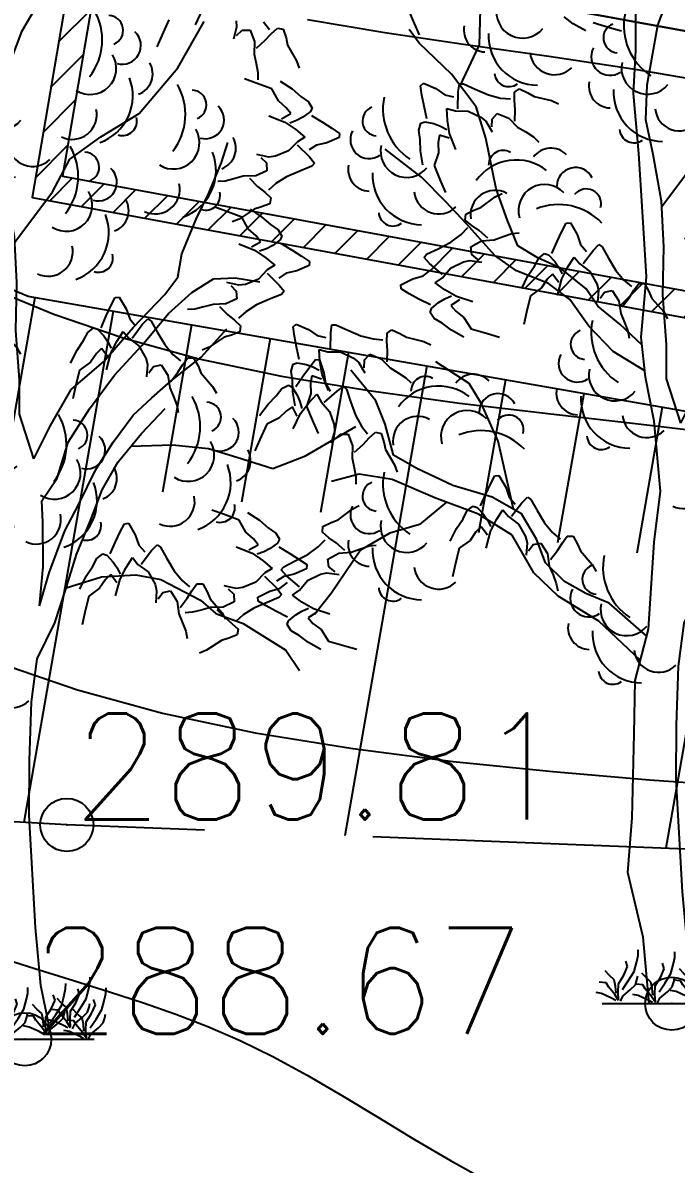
# Model space of a CAD drawing. Header units: millimetres. Extents: x 524954 to 526204, y 9523489 to 9524010.
# Drawn here: x 525939.06 to 525945.22, y 9523751.95 to 9523762.71 of the extents above; entities that cross this region are included whole.
import ezdxf

# ---------------------------------------------------------------- set-up
doc = ezdxf.new("R2010")
doc.units = ezdxf.units.MM
doc.header["$PDMODE"] = 32
doc.header["$PDSIZE"] = 0.5
doc.linetypes.add('ACAD_ISO12W100', pattern=[21, 12, -3, 0, -3, 0, -3])
doc.linetypes.add('CACHE2', pattern=[4.7625, 3.175, -1.5875])
for name, color, linetype in [('Arbre', 34, 'ACAD_ISO12W100'), ('Bas_Talus', 40, 'CACHE2'), ('Bati', 6, 'Continuous'), ('Bati_H', 1, 'Continuous'), ('Cloture', 7, 'Continuous'), ('CN_01_00', 3, 'Continuous'), ('CN_02_00', 4, 'Continuous'), ('CN_10_00', 1, 'Continuous'), ('Haut_Talus', 30, 'Continuous'), ('Murs', 1, 'Continuous'), ('Talus', 2, 'Continuous'), ('TopoAlt', 3, 'Continuous'), ('TOPOJIS', 7, 'Continuous')]:
    doc.layers.add(name, color=color, linetype=linetype)
doc.styles.add('Simplex 1.0', font='Simplex.shx', dxfattribs={"width": 0.99, "height": 1})

# ---------------------------------------------------------------- blocks, each defined once
blk = doc.blocks.new('TCPOINT M')
at = {"color": 0}
blk.add_point((0, 0), dxfattribs=at)
at = {"layer": 'TopoAlt', "style": 'Simplex 1.0', "width": 0.99}
blk.add_attdef('ALT', (0.15, 0.15), '', height=1, dxfattribs=at)
blk = doc.blocks.new('v088')
at = {"linetype": 'Continuous'}
for p, q in [((-0.025, 9.501), (0.168, 9.829)), ((1.444, 9.153), (1.69, 9.587)), ((-1.812, 9.035), (-1.797, 9.483)), ((-0.131, 9.219), (-0.025, 9.501)), ((-0.337, 8.979), (-0.339, 9.37)), ((-2.378, 9.048), (-2.474, 9.177)), ((-0.186, 8.901), (-0.131, 9.219)), ((1.08, 8.722), (1.444, 9.153)), ((-2.074, 8.756), (-2.378, 9.048)), ((-1.992, 8.647), (-1.812, 9.035)), ((-0.36, 8.574), (-0.337, 8.979)), ((-0.231, 8.658), (-0.186, 8.901)), ((-1.843, 8.45), (-2.074, 8.756)), ((0.718, 8.503), (1.08, 8.722)), ((-0.243, 8.328), (-0.231, 8.658)), ((-0.311, 8.009), (-0.36, 8.574)), ((0.424, 8.292), (0.718, 8.503)), ((-1.75, 8.153), (-1.843, 8.45)), ((1.855, 8.26), (1.913, 8.447)), ((-0.174, 8), (-0.243, 8.328)), ((0.262, 7.984), (0.424, 8.292)), ((1.736, 7.971), (1.855, 8.26)), ((-1.653, 7.676), (-1.75, 8.153)), ((-2.358, 7.786), (-2.7, 8.052)), ((-0.274, 7.463), (-0.311, 8.009)), ((-0.096, 7.56), (-0.174, 8)), ((-0.093, 7.509), (0.262, 7.984)), ((1.617, 7.726), (1.736, 7.971)), ((-2.129, 7.554), (-2.358, 7.786)), ((-1.547, 7.38), (-1.653, 7.676)), ((1.481, 7.4), (1.617, 7.726)), ((-1.932, 7.347), (-2.129, 7.554)), ((-0.075, 7.131), (-0.096, 7.56)), ((-0.237, 6.848), (-0.274, 7.463)), ((-1.665, 7.048), (-1.932, 7.347)), ((-1.449, 7.14), (-1.547, 7.38)), ((1.442, 7.181), (1.481, 7.4)), ((-1.266, 7.031), (-1.449, 7.14)), ((-0.084, 6.677), (-0.075, 7.131)), ((1.321, 7.017), (1.442, 7.181)), ((1.575, 7.035), (1.778, 7.163)), ((1.778, 7.163), (1.983, 7.174)), ((1.983, 7.174), (2.214, 7.135)), ((-1.463, 6.903), (-1.665, 7.048)), ((-1.047, 6.93), (-1.266, 7.031)), ((1.023, 6.706), (1.321, 7.017)), ((1.356, 6.837), (1.575, 7.035)), ((-1.162, 6.785), (-1.463, 6.903)), ((-0.806, 6.736), (-1.047, 6.93)), ((-0.96, 6.634), (-1.162, 6.785)), ((-0.287, 6.281), (-0.237, 6.848)), ((1.107, 6.54), (1.356, 6.837)), ((-0.697, 6.571), (-0.806, 6.736)), ((-0.049, 6.211), (-0.084, 6.677)), ((0.743, 6.383), (1.023, 6.706)), ((1.663, 6.427), (1.906, 6.693)), ((-0.78, 6.382), (-0.96, 6.634)), ((-0.488, 6.401), (-0.697, 6.571)), ((0.846, 6.255), (1.107, 6.54)), ((-0.551, 6.145), (-0.78, 6.382)), ((-0.279, 6.204), (-0.488, 6.401)), ((0.438, 6.122), (0.743, 6.383)), ((1.381, 6.204), (1.663, 6.427)), ((-0.248, 5.902), (-0.287, 6.281)), ((0.61, 5.939), (0.846, 6.255)), ((-0.254, 5.961), (-0.551, 6.145)), ((-0.049, 5.888), (-0.049, 6.211)), ((1.198, 6.044), (1.381, 6.204)), ((-1.907, 5.843), (-2.222, 6.048)), ((0.24, 5.776), (0.438, 6.122)), ((1.021, 5.879), (1.198, 6.044)), ((-2.787, 5.681), (-3.023, 5.969)), ((0.411, 5.624), (0.61, 5.939)), ((1.1, 5.706), (1.325, 5.941)), ((-1.791, 5.652), (-1.907, 5.843)), ((-0.165, 5.487), (-0.248, 5.902)), ((0.085, 5.468), (-0.049, 5.888)), ((0.834, 5.626), (1.021, 5.879)), ((0.085, 5.468), (0.24, 5.776)), ((0.881, 5.441), (1.1, 5.706)), ((2.646, 5.496), (3.119, 5.774)), ((-2.701, 5.459), (-2.787, 5.681)), ((-1.635, 5.301), (-1.791, 5.652)), ((0.306, 5.286), (0.411, 5.624)), ((0.671, 5.368), (0.834, 5.626)), ((1.001, 5.586), (1.394, 5.601)), ((1.394, 5.601), (1.731, 5.564)), ((-0.107, 4.829), (-0.165, 5.487)), ((1.731, 5.564), (2, 5.483)), ((2.338, 5.378), (2.646, 5.496)), ((-2.621, 5.169), (-2.701, 5.459)), ((0.731, 5.176), (0.881, 5.441)), ((2, 5.483), (2.338, 5.378)), ((-1.559, 4.967), (-1.635, 5.301)), ((0.161, 5.071), (0.306, 5.286)), ((0.51, 5.041), (0.671, 5.368)), ((-2.4, 5.043), (-2.621, 5.169)), ((0.619, 4.888), (0.731, 5.176)), ((0.172, 4.872), (0.161, 5.071)), ((-2.946, 4.988), (-3.206, 4.92)), ((-2.634, 4.938), (-2.946, 4.988)), ((-2.061, 4.882), (-2.4, 5.043)), ((-1.492, 4.659), (-1.559, 4.967)), ((0.379, 4.79), (0.51, 5.041)), ((-2.233, 4.766), (-2.634, 4.938)), ((-1.692, 4.771), (-2.061, 4.882)), ((0.174, 4.45), (0.172, 4.872)), ((0.489, 4.568), (0.619, 4.888)), ((-1.819, 4.613), (-2.233, 4.766)), ((-1.415, 4.615), (-1.692, 4.771)), ((-0.166, 4.349), (-0.107, 4.829)), ((0.231, 4.395), (0.379, 4.79)), ((-2.123, 4.725), (-2.377, 4.514)), ((-1.504, 4.415), (-1.819, 4.613)), ((-1.273, 4.376), (-1.415, 4.615)), ((0.384, 4.23), (0.489, 4.568)), ((-2.655, 4.434), (-2.931, 4.273)), ((-2.377, 4.514), (-2.655, 4.434)), ((-1.298, 4.058), (-1.504, 4.415)), ((0.138, 4.082), (0.174, 4.45)), ((-1.188, 4.154), (-1.273, 4.376)), ((-0.217, 3.527), (-0.166, 4.349)), ((0.138, 4.082), (0.231, 4.395)), ((0.391, 4.253), (0.724, 4.355)), ((0.724, 4.355), (1.047, 4.375)), ((1.047, 4.375), (1.284, 4.33)), ((1.284, 4.33), (1.655, 4.138)), ((-2.931, 4.273), (-3.209, 3.863)), ((0.285, 3.923), (0.384, 4.23)), ((-1.01, 3.977), (-1.188, 4.154)), ((1.655, 4.138), (1.8, 4.011)), ((-1.069, 3.839), (-1.298, 4.058)), ((1.8, 4.011), (2.057, 3.917)), ((-0.808, 3.863), (-1.01, 3.977)), ((0.118, 3.584), (0.285, 3.923)), ((2.057, 3.917), (2.461, 3.664)), ((-3.209, 3.863), (-3.367, 3.667)), ((-0.685, 3.605), (-1.069, 3.839)), ((-0.589, 3.774), (-0.808, 3.863)), ((-0.234, 3.461), (-0.589, 3.774)), ((2.461, 3.664), (2.589, 3.474)), ((-0.294, 3.234), (-0.685, 3.605)), ((0.064, 3.179), (0.118, 3.584)), ((-0.344, 3.046), (-0.217, 3.527)), ((0.045, 2.625), (0.064, 3.179)), ((-0.352, 2.542), (-0.344, 3.046)), ((0.043, 2.109), (0.045, 2.625)), ((-0.373, 1.752), (-0.352, 2.542)), ((0.102, 1.053), (0.043, 2.109)), ((-0.412, 1.235), (-0.373, 1.752)), ((-0.268, 0.628), (-0.412, 1.235)), ((0.151, 0.506), (0.102, 1.053)), ((-0.213, 0), (-0.268, 0.628)), ((0.256, 0), (0.151, 0.506)), ((-0.654, 0), (0.654, 0))]:
    blk.add_line(p, q, dxfattribs=at)
at = {"color": 3, "linetype": 'Continuous'}
for p, q in [((1.608, 9.558), (1.677, 9.704)), ((1.358, 9.604), (1.292, 9.458)), ((1.993, 9.596), (1.996, 9.535)), ((2.25, 9.585), (2.308, 9.512)), ((1.996, 9.535), (1.966, 9.423)), ((1.996, 9.458), (2.05, 9.508)), ((2.05, 9.508), (2.123, 9.508)), ((2.123, 9.508), (2.166, 9.4)), ((2.266, 9.412), (2.323, 9.473)), ((2.323, 9.473), (2.381, 9.527)), ((2.381, 9.527), (2.435, 9.515)), ((2.435, 9.515), (2.462, 9.435)), ((-2.488, 9.382), (-2.427, 9.234)), ((1.292, 9.458), (1.246, 9.35)), ((2.166, 9.4), (2.162, 9.281)), ((2.185, 9.338), (2.266, 9.412)), ((2.462, 9.435), (2.477, 9.365)), ((2.477, 9.365), (2.562, 9.219)), ((-0.927, 9.231), (-1.014, 9.297)), ((2.162, 9.281), (2.181, 9.192)), ((-2.427, 9.234), (-2.38, 9.127)), ((-0.81, 9.165), (-0.927, 9.231)), ((-0.739, 9.244), (-0.586, 9.198)), ((-0.586, 9.198), (-0.473, 9.166)), ((2.181, 9.192), (2.196, 9.108)), ((2.562, 9.219), (2.585, 9.15)), ((2.18, 9.009), (2.07, 9.048)), ((2.196, 9.108), (2.196, 9.038)), ((2.33, 8.953), (2.18, 9.009)), ((2.391, 8.841), (2.33, 8.953)), ((2.406, 9.027), (2.519, 8.953)), ((2.519, 8.953), (2.601, 8.881)), ((2.465, 8.776), (2.391, 8.841)), ((2.601, 8.881), (2.673, 8.832)), ((2.673, 8.832), (2.708, 8.773)), ((2.421, 8.673), (2.507, 8.721)), ((2.507, 8.721), (2.465, 8.776)), ((2.691, 8.737), (2.621, 8.686)), ((2.708, 8.773), (2.691, 8.737)), ((-2.366, 8.647), (-2.337, 8.672)), ((-2.353, 8.56), (-2.366, 8.647)), ((-2.337, 8.672), (-2.221, 8.621)), ((-2.221, 8.621), (-2.138, 8.563)), ((-2.011, 8.592), (-1.999, 8.665)), ((-1.999, 8.665), (-1.961, 8.666)), ((-1.961, 8.666), (-1.851, 8.615)), ((-1.851, 8.615), (-1.727, 8.562)), ((-1.48, 8.588), (-1.435, 8.619)), ((-1.435, 8.619), (-1.357, 8.583)), ((2.3, 8.701), (2.45, 8.641)), ((2.45, 8.641), (2.555, 8.57)), ((2.561, 8.655), (2.497, 8.632)), ((2.621, 8.686), (2.561, 8.655)), ((2.701, 8.703), (2.805, 8.64)), ((2.805, 8.64), (2.893, 8.584)), ((-2.333, 8.457), (-2.353, 8.56)), ((-2.138, 8.563), (-2.056, 8.544)), ((-2.014, 8.431), (-2.011, 8.592)), ((-1.727, 8.562), (-1.612, 8.532)), ((-1.612, 8.532), (-1.519, 8.524)), ((-1.481, 8.509), (-1.48, 8.588)), ((-1.475, 8.425), (-1.481, 8.509)), ((-1.357, 8.583), (-1.297, 8.547)), ((-1.297, 8.547), (-1.132, 8.508)), ((-1.132, 8.508), (-1.066, 8.477)), ((2.555, 8.57), (2.64, 8.498)), ((2.64, 8.498), (2.57, 8.455)), ((2.964, 8.496), (2.848, 8.446)), ((2.893, 8.584), (2.966, 8.534)), ((2.966, 8.534), (2.964, 8.496)), ((-2.308, 8.338), (-2.333, 8.457)), ((-2.118, 8.433), (-2.038, 8.411)), ((-2.112, 8.322), (-2.118, 8.433)), ((-2.038, 8.411), (-1.918, 8.409)), ((-1.918, 8.409), (-1.797, 8.353)), ((-1.478, 8.316), (-1.475, 8.425)), ((2.57, 8.455), (2.487, 8.369)), ((2.568, 8.425), (2.683, 8.312)), ((2.749, 8.424), (2.679, 8.378)), ((2.848, 8.446), (2.749, 8.424)), ((-2.384, 8.23), (-2.364, 8.296)), ((-2.364, 8.296), (-2.326, 8.308)), ((-2.326, 8.308), (-2.242, 8.291)), ((-2.242, 8.291), (-2.178, 8.268)), ((-2.092, 8.197), (-2.112, 8.322)), ((-1.797, 8.353), (-1.75, 8.313)), ((-1.75, 8.313), (-1.69, 8.215)), ((-1.694, 8.261), (-1.693, 8.334)), ((-1.693, 8.334), (-1.643, 8.387)), ((-1.643, 8.387), (-1.536, 8.344)), ((-1.536, 8.344), (-1.452, 8.259)), ((2.301, 8.311), (2.188, 8.335)), ((2.225, 8.306), (2.278, 8.256)), ((2.362, 8.319), (2.301, 8.311)), ((2.487, 8.369), (2.362, 8.319)), ((2.683, 8.312), (2.729, 8.254)), ((-2.371, 8.143), (-2.384, 8.23)), ((-2.189, 8.184), (-2.201, 8.115)), ((-2.096, 8.154), (-2.189, 8.184)), ((-2.178, 8.268), (-2.118, 8.237)), ((-2.033, 8.047), (-2.092, 8.197)), ((-1.452, 8.259), (-1.374, 8.213)), ((-1.374, 8.213), (-1.302, 8.166)), ((2.282, 8.183), (2.178, 8.134)), ((2.278, 8.256), (2.282, 8.183)), ((2.591, 8.179), (2.467, 8.125)), ((2.704, 8.225), (2.591, 8.179)), ((2.729, 8.254), (2.704, 8.225)), ((-2.367, 8.034), (-2.371, 8.143)), ((-2.201, 8.115), (-2.198, 8.017)), ((-1.302, 8.166), (-1.252, 8.118)), ((1.888, 8.085), (1.819, 8.08)), ((1.971, 8.105), (1.888, 8.085)), ((2.058, 8.13), (1.971, 8.105)), ((2.178, 8.134), (2.058, 8.13)), ((2.117, 8.111), (2.195, 8.035)), ((2.467, 8.125), (2.367, 8.061)), ((-2.345, 7.902), (-2.367, 8.034)), ((-2.198, 8.017), (-2.238, 7.897)), ((2.195, 8.035), (2.261, 7.981)), ((2.261, 7.981), (2.318, 7.927)), ((2.367, 8.061), (2.298, 7.999)), ((-2.238, 7.897), (-2.177, 7.749)), ((2.31, 7.872), (2.231, 7.841)), ((2.318, 7.927), (2.31, 7.872)), ((-2.177, 7.749), (-2.13, 7.641)), ((1.896, 7.802), (1.786, 7.841)), ((2.046, 7.746), (1.896, 7.802)), ((2.163, 7.821), (2.022, 7.727)), ((2.107, 7.634), (2.046, 7.746)), ((2.123, 7.82), (2.235, 7.746)), ((2.231, 7.841), (2.163, 7.821)), ((2.235, 7.746), (2.317, 7.675)), ((2.022, 7.727), (1.955, 7.7)), ((2.317, 7.675), (2.389, 7.625)), ((-1.797, 7.5), (-1.663, 7.603)), ((-1.663, 7.603), (-1.598, 7.634)), ((2.181, 7.57), (2.107, 7.634)), ((2.223, 7.514), (2.181, 7.57)), ((2.407, 7.53), (2.337, 7.479)), ((2.389, 7.625), (2.424, 7.566)), ((2.424, 7.566), (2.407, 7.53)), ((-1.945, 7.383), (-1.94, 7.438)), ((-1.94, 7.438), (-1.864, 7.475)), ((-1.864, 7.475), (-1.797, 7.5)), ((2.016, 7.494), (2.166, 7.434)), ((2.137, 7.467), (2.223, 7.514)), ((2.166, 7.434), (2.271, 7.363)), ((2.277, 7.448), (2.213, 7.425)), ((2.337, 7.479), (2.277, 7.448)), ((2.417, 7.496), (2.521, 7.433)), ((2.521, 7.433), (2.609, 7.377)), ((-1.985, 7.246), (-1.92, 7.313)), ((-1.884, 7.333), (-1.945, 7.383)), ((-1.815, 7.284), (-1.884, 7.333)), ((-1.034, 7.275), (-0.994, 7.353)), ((-0.994, 7.353), (-0.955, 7.356)), ((-0.955, 7.356), (-0.891, 7.247)), ((2.271, 7.363), (2.357, 7.292)), ((2.609, 7.377), (2.682, 7.328)), ((2.682, 7.328), (2.68, 7.289)), ((-2.081, 7.175), (-1.985, 7.246)), ((-1.732, 7.213), (-1.815, 7.284)), ((-1.672, 7.198), (-1.587, 7.228)), ((-1.587, 7.228), (-1.505, 7.255)), ((-1.505, 7.255), (-1.436, 7.264)), ((-1.078, 7.18), (-1.034, 7.275)), ((-0.891, 7.247), (-0.858, 7.151)), ((2.286, 7.249), (2.203, 7.162)), ((2.284, 7.218), (2.399, 7.105)), ((2.357, 7.292), (2.286, 7.249)), ((2.465, 7.218), (2.395, 7.171)), ((2.564, 7.239), (2.465, 7.218)), ((2.68, 7.289), (2.564, 7.239)), ((-2.31, 7.06), (-2.2, 7.113)), ((-2.2, 7.113), (-2.081, 7.175)), ((-1.892, 7.13), (-1.791, 7.186)), ((-1.883, 7.058), (-1.892, 7.13)), ((-1.791, 7.186), (-1.672, 7.198)), ((-1.128, 7.069), (-1.078, 7.18)), ((-0.858, 7.151), (-0.802, 7.088)), ((-0.835, 6.972), (-0.738, 7.1)), ((-0.738, 7.1), (-0.686, 7.153)), ((-0.686, 7.153), (-0.654, 7.131)), ((-0.654, 7.131), (-0.595, 7.025)), ((2.018, 7.104), (1.904, 7.128)), ((1.941, 7.1), (1.994, 7.049)), ((2.079, 7.112), (2.018, 7.104)), ((2.203, 7.162), (2.079, 7.112)), ((2.399, 7.105), (2.445, 7.047)), ((-2.333, 7.03), (-2.31, 7.06)), ((-2.283, 6.974), (-2.333, 7.03)), ((-1.963, 6.989), (-1.902, 7.001)), ((-1.902, 7.001), (-1.788, 6.985)), ((-1.826, 7.011), (-1.883, 7.058)), ((-1.293, 6.947), (-1.253, 7.025)), ((-1.253, 7.025), (-1.198, 7.067)), ((-1.198, 7.067), (-1.16, 7.055)), ((-1.16, 7.055), (-1.101, 6.992)), ((-1.101, 6.992), (-1.063, 6.936)), ((-0.978, 6.941), (-0.918, 7.034)), ((-0.918, 7.034), (-0.866, 6.97)), ((-0.595, 7.025), (-0.526, 6.909)), ((0.853, 6.987), (0.891, 6.991)), ((0.891, 6.991), (0.955, 6.881)), ((1.994, 7.049), (1.999, 6.976)), ((2.42, 7.018), (2.307, 6.972)), ((2.445, 7.047), (2.42, 7.018)), ((-2.342, 6.858), (-2.275, 6.909)), ((-2.161, 6.87), (-2.283, 6.974)), ((-2.161, 6.839), (-2.083, 6.931)), ((-2.083, 6.931), (-1.963, 6.989)), ((-1.354, 6.857), (-1.293, 6.947)), ((-1.063, 6.936), (-1.032, 6.875)), ((-1.035, 6.828), (-0.978, 6.941)), ((-0.866, 6.97), (-0.77, 6.898)), ((-0.77, 6.898), (-0.705, 6.781)), ((-0.526, 6.909), (-0.45, 6.818)), ((0.768, 6.815), (0.813, 6.909)), ((0.813, 6.909), (0.853, 6.987)), ((1.688, 6.899), (1.604, 6.878)), ((1.775, 6.923), (1.688, 6.899)), ((1.894, 6.927), (1.775, 6.923)), ((1.834, 6.904), (1.912, 6.828)), ((1.999, 6.976), (1.894, 6.927)), ((2.184, 6.918), (2.084, 6.854)), ((2.307, 6.972), (2.184, 6.918)), ((-2.551, 6.772), (-2.439, 6.83)), ((-2.439, 6.83), (-2.342, 6.858)), ((-2.228, 6.791), (-2.161, 6.839)), ((-2.138, 6.726), (-2.228, 6.791)), ((-1.413, 6.737), (-1.354, 6.857)), ((-1.172, 6.826), (-1.227, 6.745)), ((-1.122, 6.874), (-1.172, 6.826)), ((-1.064, 6.795), (-1.122, 6.874)), ((-1.076, 6.671), (-1.035, 6.828)), ((-0.705, 6.781), (-0.69, 6.721)), ((-0.45, 6.818), (-0.379, 6.757)), ((-0.357, 6.722), (-0.31, 6.785)), ((-0.31, 6.785), (-0.255, 6.784)), ((-0.255, 6.784), (-0.214, 6.71)), ((0.719, 6.703), (0.768, 6.815)), ((0.955, 6.881), (0.989, 6.786)), ((0.989, 6.786), (1.044, 6.722)), ((1.108, 6.734), (1.161, 6.787)), ((1.161, 6.787), (1.192, 6.766)), ((1.604, 6.878), (1.535, 6.874)), ((1.912, 6.828), (1.977, 6.774)), ((2.084, 6.854), (2.014, 6.792)), ((-2.55, 6.734), (-2.551, 6.772)), ((-2.475, 6.689), (-2.55, 6.734)), ((-2.383, 6.639), (-2.475, 6.689)), ((-2.029, 6.662), (-2.138, 6.726)), ((-2.138, 6.64), (-2.076, 6.668)), ((-1.33, 6.67), (-1.367, 6.514)), ((-1.227, 6.745), (-1.33, 6.67)), ((-0.69, 6.721), (-0.699, 6.606)), ((-0.675, 6.646), (-0.632, 6.705)), ((-0.632, 6.705), (-0.56, 6.719)), ((-0.56, 6.719), (-0.498, 6.621)), ((-0.402, 6.651), (-0.357, 6.722)), ((-0.214, 6.71), (-0.186, 6.645)), ((0.594, 6.66), (0.649, 6.702)), ((0.649, 6.702), (0.686, 6.689)), ((0.686, 6.689), (0.745, 6.626)), ((0.868, 6.575), (0.929, 6.669)), ((0.929, 6.669), (0.98, 6.604)), ((1.011, 6.606), (1.108, 6.734)), ((1.192, 6.766), (1.252, 6.66)), ((1.977, 6.774), (2.034, 6.72)), ((2.034, 6.72), (2.026, 6.666)), ((-2.274, 6.584), (-2.383, 6.639)), ((-2.262, 6.55), (-2.196, 6.606)), ((-2.196, 6.606), (-2.138, 6.64)), ((-1.998, 6.632), (-2.08, 6.578)), ((-2.08, 6.578), (-2.034, 6.526)), ((-1.875, 6.613), (-2.029, 6.662)), ((-0.498, 6.621), (-0.48, 6.503)), ((-0.468, 6.564), (-0.402, 6.651)), ((-0.186, 6.645), (-0.075, 6.517)), ((0.493, 6.492), (0.554, 6.582)), ((0.554, 6.582), (0.594, 6.66)), ((0.745, 6.626), (0.783, 6.571)), ((0.783, 6.571), (0.814, 6.51)), ((0.811, 6.463), (0.868, 6.575)), ((0.98, 6.604), (1.076, 6.532)), ((1.252, 6.66), (1.321, 6.544)), ((1.879, 6.614), (1.738, 6.52)), ((1.947, 6.634), (1.879, 6.614)), ((2.026, 6.666), (1.947, 6.634)), ((-2.277, 6.513), (-2.262, 6.55)), ((-2.238, 6.456), (-2.277, 6.513)), ((-2.163, 6.412), (-2.238, 6.456)), ((-2.034, 6.526), (-1.957, 6.466)), ((-1.957, 6.466), (-1.888, 6.359)), ((-1.367, 6.514), (-1.392, 6.4)), ((-0.48, 6.503), (-0.444, 6.419)), ((-0.075, 6.517), (-0.04, 6.453)), ((0.433, 6.371), (0.493, 6.492)), ((0.675, 6.46), (0.62, 6.379)), ((0.724, 6.509), (0.675, 6.46)), ((0.782, 6.43), (0.724, 6.509)), ((0.771, 6.306), (0.811, 6.463)), ((1.076, 6.532), (1.141, 6.416)), ((1.321, 6.544), (1.397, 6.452)), ((1.397, 6.452), (1.467, 6.391)), ((1.738, 6.52), (1.671, 6.493)), ((-3.568, 6.377), (-3.539, 6.402)), ((-3.555, 6.29), (-3.568, 6.377)), ((-3.539, 6.402), (-3.423, 6.351)), ((-3.423, 6.351), (-3.34, 6.294)), ((-3.213, 6.322), (-3.201, 6.396)), ((-3.201, 6.396), (-3.163, 6.397)), ((-3.163, 6.397), (-3.053, 6.346)), ((-3.053, 6.346), (-2.929, 6.292)), ((-2.682, 6.318), (-2.637, 6.35)), ((-2.637, 6.35), (-2.56, 6.314)), ((-2.076, 6.346), (-2.163, 6.412)), ((-1.959, 6.28), (-2.076, 6.346)), ((-1.888, 6.359), (-1.735, 6.313)), ((-0.444, 6.419), (-0.414, 6.339)), ((0.62, 6.379), (0.516, 6.305)), ((1.141, 6.416), (1.157, 6.356)), ((1.157, 6.356), (1.147, 6.241)), ((1.215, 6.339), (1.286, 6.353)), ((1.286, 6.353), (1.348, 6.255)), ((1.444, 6.285), (1.489, 6.356)), ((1.489, 6.356), (1.536, 6.42)), ((1.536, 6.42), (1.591, 6.419)), ((1.591, 6.419), (1.633, 6.344)), ((2.685, 6.334), (2.739, 6.404)), ((2.739, 6.404), (2.777, 6.4)), ((2.777, 6.4), (2.82, 6.28)), ((-3.535, 6.188), (-3.555, 6.29)), ((-3.34, 6.294), (-3.258, 6.275)), ((-3.216, 6.161), (-3.213, 6.322)), ((-2.929, 6.292), (-2.814, 6.263)), ((-2.814, 6.263), (-2.721, 6.255)), ((-2.683, 6.24), (-2.682, 6.318)), ((-2.677, 6.155), (-2.683, 6.24)), ((-2.56, 6.314), (-2.499, 6.278)), ((-2.499, 6.278), (-2.334, 6.239)), ((-2.334, 6.239), (-2.268, 6.208)), ((-1.735, 6.313), (-1.622, 6.281)), ((-0.414, 6.339), (-0.401, 6.271)), ((0.516, 6.305), (0.479, 6.149)), ((1.171, 6.28), (1.215, 6.339)), ((1.348, 6.255), (1.367, 6.137)), ((1.378, 6.198), (1.444, 6.285)), ((1.633, 6.344), (1.661, 6.279)), ((1.661, 6.279), (1.771, 6.151)), ((2.554, 6.15), (2.623, 6.25)), ((2.623, 6.25), (2.685, 6.334)), ((2.82, 6.28), (2.835, 6.18)), ((-3.51, 6.069), (-3.535, 6.188)), ((-3.32, 6.164), (-3.24, 6.142)), ((-3.314, 6.053), (-3.32, 6.164)), ((-3.24, 6.142), (-3.121, 6.14)), ((-3.121, 6.14), (-2.999, 6.083)), ((-2.68, 6.046), (-2.677, 6.155)), ((0.479, 6.149), (0.454, 6.035)), ((1.367, 6.137), (1.402, 6.054)), ((1.771, 6.151), (1.807, 6.088)), ((2.37, 6.061), (2.423, 6.13)), ((2.423, 6.13), (2.485, 6.161)), ((2.485, 6.161), (2.52, 6.142)), ((2.52, 6.142), (2.566, 6.069)), ((2.835, 6.18), (2.877, 6.107)), ((2.943, 6.107), (3.004, 6.15)), ((3.004, 6.15), (3.031, 6.123)), ((-3.586, 5.96), (-3.566, 6.026)), ((-3.566, 6.026), (-3.528, 6.038)), ((-3.528, 6.038), (-3.444, 6.022)), ((-3.294, 5.928), (-3.314, 6.053)), ((-2.999, 6.083), (-2.952, 6.044)), ((-2.952, 6.044), (-2.892, 5.945)), ((-2.896, 5.991), (-2.895, 6.065)), ((-2.895, 6.065), (-2.845, 6.118)), ((-2.845, 6.118), (-2.738, 6.075)), ((-2.738, 6.075), (-2.654, 5.99)), ((1.402, 6.054), (1.433, 5.974)), ((2.293, 5.984), (2.37, 6.061)), ((2.566, 6.069), (2.593, 6.007)), ((2.677, 5.996), (2.754, 6.077)), ((2.754, 6.077), (2.793, 6.004)), ((2.823, 6), (2.943, 6.107)), ((3.031, 6.123), (3.07, 6.007)), ((-3.573, 5.874), (-3.586, 5.96)), ((-3.444, 6.022), (-3.38, 5.999)), ((-3.38, 5.999), (-3.32, 5.968)), ((-3.235, 5.777), (-3.294, 5.928)), ((-2.654, 5.99), (-2.576, 5.943)), ((-2.576, 5.943), (-2.504, 5.896)), ((1.433, 5.974), (1.446, 5.906)), ((2.212, 5.877), (2.293, 5.984)), ((2.466, 5.919), (2.396, 5.85)), ((2.523, 5.957), (2.466, 5.919)), ((2.566, 5.869), (2.523, 5.957)), ((2.593, 6.007), (2.612, 5.942)), ((2.6, 5.896), (2.677, 5.996)), ((2.793, 6.004), (2.873, 5.915)), ((2.873, 5.915), (2.916, 5.788)), ((3.07, 6.007), (3.116, 5.88)), ((-3.57, 5.765), (-3.573, 5.874)), ((-3.392, 5.914), (-3.403, 5.846)), ((-3.403, 5.846), (-3.4, 5.748)), ((-3.298, 5.884), (-3.392, 5.914)), ((-2.504, 5.896), (-2.454, 5.849)), ((2.396, 5.85), (2.281, 5.796)), ((2.531, 5.75), (2.6, 5.896)), ((3.116, 5.88), (3.173, 5.777)), ((-3.547, 5.632), (-3.57, 5.765)), ((-3.4, 5.748), (-3.44, 5.627)), ((2.281, 5.796), (2.216, 5.65)), ((2.92, 5.727), (2.889, 5.615)), ((2.916, 5.788), (2.92, 5.727)), ((2.92, 5.65), (2.973, 5.7)), ((2.973, 5.7), (3.047, 5.7)), ((3.047, 5.7), (3.089, 5.592)), ((3.173, 5.777), (3.231, 5.703)), ((3.247, 5.665), (3.304, 5.719)), ((3.304, 5.719), (3.358, 5.707)), ((3.358, 5.707), (3.385, 5.627)), ((-3.44, 5.627), (-3.379, 5.479)), ((2.216, 5.65), (2.169, 5.542)), ((3.089, 5.592), (3.085, 5.473)), ((3.108, 5.53), (3.189, 5.603)), ((3.189, 5.603), (3.247, 5.665)), ((3.385, 5.627), (3.4, 5.557)), ((3.4, 5.557), (3.485, 5.411)), ((-3.379, 5.479), (-3.332, 5.372)), ((3.085, 5.473), (3.104, 5.384)), ((3.104, 5.384), (3.12, 5.3)), ((3.485, 5.411), (3.508, 5.342)), ((3.12, 5.3), (3.12, 5.23)), ((-1.707, 4.895), (-1.667, 4.973)), ((-1.667, 4.973), (-1.628, 4.976)), ((-1.628, 4.976), (-1.564, 4.867)), ((1.872, 4.946), (1.762, 4.985)), ((2.099, 4.964), (2.211, 4.89)), ((-1.751, 4.8), (-1.707, 4.895)), ((-1.564, 4.867), (-1.531, 4.771)), ((0.899, 4.779), (0.939, 4.857)), ((0.939, 4.857), (0.978, 4.861)), ((0.978, 4.861), (1.042, 4.751)), ((2.022, 4.89), (1.872, 4.946)), ((2.083, 4.778), (2.022, 4.89)), ((2.211, 4.89), (2.293, 4.818)), ((-1.801, 4.689), (-1.751, 4.8)), ((-1.531, 4.771), (-1.475, 4.707)), ((-1.411, 4.72), (-1.359, 4.773)), ((-1.359, 4.773), (-1.327, 4.751)), ((-1.327, 4.751), (-1.268, 4.645)), ((0.855, 4.685), (0.899, 4.779)), ((1.042, 4.751), (1.075, 4.656)), ((2.157, 4.714), (2.083, 4.778)), ((2.293, 4.818), (2.365, 4.769)), ((2.365, 4.769), (2.4, 4.71)), ((-3.143, 4.557), (-3.01, 4.66)), ((-3.01, 4.66), (-2.944, 4.692)), ((-1.966, 4.567), (-1.926, 4.645)), ((-1.926, 4.645), (-1.871, 4.687)), ((-1.871, 4.687), (-1.833, 4.675)), ((-1.833, 4.675), (-1.774, 4.612)), ((-1.651, 4.561), (-1.591, 4.654)), ((-1.591, 4.654), (-1.539, 4.59)), ((-1.508, 4.592), (-1.411, 4.72)), ((-1.268, 4.645), (-1.199, 4.529)), ((0.805, 4.573), (0.855, 4.685)), ((1.075, 4.656), (1.131, 4.592)), ((1.195, 4.604), (1.247, 4.657)), ((1.247, 4.657), (1.279, 4.636)), ((1.279, 4.636), (1.338, 4.53)), ((1.992, 4.638), (2.142, 4.578)), ((2.113, 4.611), (2.199, 4.658)), ((2.199, 4.658), (2.157, 4.714)), ((2.383, 4.674), (2.313, 4.623)), ((2.4, 4.71), (2.383, 4.674)), ((2.393, 4.64), (2.497, 4.577)), ((-3.287, 4.496), (-3.21, 4.533)), ((-3.21, 4.533), (-3.143, 4.557)), ((-2.027, 4.477), (-1.966, 4.567)), ((-1.774, 4.612), (-1.736, 4.556)), ((-1.736, 4.556), (-1.705, 4.495)), ((-1.708, 4.448), (-1.651, 4.561)), ((-1.539, 4.59), (-1.443, 4.518)), ((-1.443, 4.518), (-1.378, 4.401)), ((-1.199, 4.529), (-1.123, 4.438)), ((0.64, 4.452), (0.68, 4.53)), ((0.68, 4.53), (0.735, 4.572)), ((0.735, 4.572), (0.773, 4.559)), ((0.773, 4.559), (0.832, 4.496)), ((0.955, 4.445), (1.015, 4.539)), ((1.015, 4.539), (1.067, 4.474)), ((1.098, 4.476), (1.195, 4.604)), ((1.338, 4.53), (1.407, 4.414)), ((2.142, 4.578), (2.247, 4.507)), ((2.253, 4.592), (2.189, 4.569)), ((2.313, 4.623), (2.253, 4.592)), ((2.497, 4.577), (2.585, 4.521)), ((2.585, 4.521), (2.658, 4.472)), ((-3.291, 4.441), (-3.287, 4.496)), ((-3.23, 4.39), (-3.291, 4.441)), ((-2.086, 4.357), (-2.027, 4.477)), ((-1.845, 4.445), (-1.9, 4.365)), ((-1.795, 4.494), (-1.845, 4.445)), ((-1.737, 4.415), (-1.795, 4.494)), ((-1.749, 4.291), (-1.708, 4.448)), ((-1.123, 4.438), (-1.052, 4.377)), ((0.579, 4.362), (0.64, 4.452)), ((0.832, 4.496), (0.87, 4.441)), ((0.87, 4.441), (0.901, 4.38)), ((0.898, 4.333), (0.955, 4.445)), ((1.067, 4.474), (1.163, 4.402)), ((1.407, 4.414), (1.483, 4.322)), ((2.247, 4.507), (2.332, 4.436)), ((2.332, 4.436), (2.262, 4.393)), ((2.656, 4.433), (2.54, 4.383)), ((2.658, 4.472), (2.656, 4.433)), ((-3.427, 4.233), (-3.331, 4.304)), ((-3.331, 4.304), (-3.266, 4.37)), ((-3.162, 4.341), (-3.23, 4.39)), ((-3.079, 4.271), (-3.162, 4.341)), ((-2.933, 4.286), (-2.851, 4.312)), ((-2.851, 4.312), (-2.783, 4.321)), ((-1.9, 4.365), (-2.003, 4.29)), ((-1.378, 4.401), (-1.363, 4.341)), ((-1.363, 4.341), (-1.372, 4.226)), ((-1.349, 4.266), (-1.305, 4.325)), ((-1.305, 4.325), (-1.233, 4.338)), ((-1.233, 4.338), (-1.171, 4.241)), ((-1.075, 4.271), (-1.03, 4.342)), ((-1.03, 4.342), (-0.984, 4.405)), ((-0.984, 4.405), (-0.928, 4.404)), ((-0.928, 4.404), (-0.887, 4.33)), ((-0.887, 4.33), (-0.859, 4.265)), ((0.52, 4.241), (0.579, 4.362)), ((0.761, 4.33), (0.706, 4.249)), ((0.811, 4.379), (0.761, 4.33)), ((0.869, 4.3), (0.811, 4.379)), ((0.857, 4.176), (0.898, 4.333)), ((1.163, 4.402), (1.228, 4.286)), ((1.483, 4.322), (1.554, 4.261)), ((2.179, 4.306), (2.055, 4.256)), ((2.262, 4.393), (2.179, 4.306)), ((2.26, 4.362), (2.375, 4.249)), ((2.441, 4.361), (2.371, 4.315)), ((2.54, 4.383), (2.441, 4.361)), ((-3.547, 4.171), (-3.427, 4.233)), ((-3.239, 4.188), (-3.137, 4.244)), ((-3.137, 4.244), (-3.019, 4.255)), ((-3.019, 4.255), (-2.933, 4.286)), ((-2.003, 4.29), (-2.04, 4.134)), ((-1.171, 4.241), (-1.153, 4.123)), ((-1.141, 4.184), (-1.075, 4.271)), ((-0.859, 4.265), (-0.748, 4.137)), ((0.706, 4.249), (0.603, 4.175)), ((1.228, 4.286), (1.243, 4.226)), ((1.243, 4.226), (1.234, 4.11)), ((1.258, 4.15), (1.301, 4.209)), ((1.301, 4.209), (1.373, 4.223)), ((1.373, 4.223), (1.435, 4.125)), ((1.531, 4.155), (1.576, 4.226)), ((1.576, 4.226), (1.623, 4.29)), ((1.623, 4.29), (1.678, 4.289)), ((1.678, 4.289), (1.719, 4.214)), ((1.719, 4.214), (1.747, 4.149)), ((1.994, 4.248), (1.88, 4.272)), ((1.917, 4.244), (1.97, 4.193)), ((2.055, 4.256), (1.994, 4.248)), ((2.375, 4.249), (2.421, 4.191)), ((-3.679, 4.087), (-3.656, 4.117)), ((-3.629, 4.032), (-3.679, 4.087)), ((-3.656, 4.117), (-3.547, 4.171)), ((-3.229, 4.115), (-3.239, 4.188)), ((-3.172, 4.068), (-3.229, 4.115)), ((-2.04, 4.134), (-2.065, 4.02)), ((-1.153, 4.123), (-1.118, 4.039)), ((-0.748, 4.137), (-0.713, 4.073)), ((0.603, 4.175), (0.566, 4.019)), ((1.435, 4.125), (1.453, 4.007)), ((1.465, 4.068), (1.531, 4.155)), ((1.747, 4.149), (1.858, 4.021)), ((1.975, 4.12), (1.87, 4.071)), ((1.97, 4.193), (1.975, 4.12)), ((2.283, 4.116), (2.16, 4.062)), ((2.396, 4.162), (2.283, 4.116)), ((2.421, 4.191), (2.396, 4.162)), ((-3.507, 3.927), (-3.629, 4.032)), ((-3.507, 3.896), (-3.43, 3.988)), ((-3.43, 3.988), (-3.309, 4.046)), ((-3.309, 4.046), (-3.249, 4.058)), ((-3.249, 4.058), (-3.134, 4.042)), ((-1.118, 4.039), (-1.087, 3.959)), ((0.566, 4.019), (0.541, 3.904)), ((1.453, 4.007), (1.488, 3.924)), ((1.58, 4.022), (1.511, 4.017)), ((1.664, 4.043), (1.58, 4.022)), ((1.751, 4.067), (1.664, 4.043)), ((1.87, 4.071), (1.751, 4.067)), ((1.81, 4.048), (1.888, 3.972)), ((1.858, 4.021), (1.893, 3.958)), ((2.059, 3.998), (1.99, 3.936)), ((2.16, 4.062), (2.059, 3.998)), ((-3.898, 3.83), (-3.785, 3.887)), ((-3.785, 3.887), (-3.688, 3.915)), ((-3.688, 3.915), (-3.621, 3.967)), ((-3.574, 3.849), (-3.507, 3.896)), ((-1.087, 3.959), (-1.074, 3.891)), ((1.488, 3.924), (1.519, 3.844)), ((1.888, 3.972), (1.953, 3.918)), ((1.953, 3.918), (2.01, 3.864)), ((-3.897, 3.791), (-3.898, 3.83)), ((-3.821, 3.747), (-3.897, 3.791)), ((-3.484, 3.783), (-3.574, 3.849)), ((-3.375, 3.72), (-3.484, 3.783)), ((1.519, 3.844), (1.532, 3.776)), ((1.923, 3.778), (1.855, 3.758)), ((2.002, 3.81), (1.923, 3.778)), ((2.01, 3.864), (2.002, 3.81)), ((-3.729, 3.697), (-3.821, 3.747)), ((-3.621, 3.641), (-3.729, 3.697)), ((-3.609, 3.608), (-3.542, 3.663)), ((-3.542, 3.663), (-3.485, 3.698)), ((-3.485, 3.698), (-3.422, 3.725)), ((-3.344, 3.689), (-3.426, 3.635)), ((-3.221, 3.67), (-3.375, 3.72)), ((1.714, 3.664), (1.647, 3.637)), ((1.855, 3.758), (1.714, 3.664)), ((-3.623, 3.571), (-3.609, 3.608)), ((-3.585, 3.514), (-3.623, 3.571)), ((-3.426, 3.635), (-3.38, 3.583)), ((-3.38, 3.583), (-3.303, 3.524)), ((-3.509, 3.469), (-3.585, 3.514)), ((-3.423, 3.403), (-3.509, 3.469)), ((-3.303, 3.524), (-3.234, 3.416)), ((-3.306, 3.337), (-3.423, 3.403)), ((-3.234, 3.416), (-3.081, 3.37)), ((-3.081, 3.37), (-2.968, 3.339)), ((0.615, 0.531), (0.618, 0.584)), ((-0.329, 0.397), (-0.317, 0.454)), ((-0.317, 0.454), (-0.315, 0.507)), ((0.017, 0.377), (0.029, 0.435)), ((0.029, 0.435), (0.031, 0.488)), ((0.373, 0.416), (0.385, 0.474)), ((0.385, 0.474), (0.387, 0.526)), ((0.517, 0.426), (0.5, 0.476)), ((0.579, 0.38), (0.603, 0.474)), ((0.603, 0.474), (0.615, 0.531)), ((0.752, 0.373), (0.765, 0.43)), ((0.765, 0.43), (0.767, 0.483)), ((-0.452, 0.267), (-0.416, 0.349)), ((-0.416, 0.349), (-0.433, 0.399)), ((-0.353, 0.303), (-0.329, 0.397)), ((-0.106, 0.248), (-0.07, 0.329)), ((-0.07, 0.329), (-0.087, 0.38)), ((-0.007, 0.284), (0.017, 0.377)), ((0.115, 0.284), (0.075, 0.327)), ((0.25, 0.286), (0.286, 0.368)), ((0.286, 0.368), (0.269, 0.418)), ((0.346, 0.341), (0.305, 0.385)), ((0.392, 0.301), (0.346, 0.341)), ((0.349, 0.322), (0.373, 0.416)), ((0.43, 0.264), (0.481, 0.344)), ((0.481, 0.344), (0.517, 0.426)), ((0.524, 0.291), (0.579, 0.38)), ((0.606, 0.303), (0.613, 0.337)), ((0.63, 0.243), (0.666, 0.325)), ((0.666, 0.325), (0.649, 0.375)), ((0.728, 0.279), (0.752, 0.373)), ((-0.587, 0.264), (-0.627, 0.308)), ((-0.541, 0.224), (-0.587, 0.264)), ((-0.529, 0.166), (-0.541, 0.224)), ((-0.502, 0.188), (-0.452, 0.267)), ((-0.409, 0.214), (-0.353, 0.303)), ((-0.341, 0.178), (-0.327, 0.226)), ((-0.327, 0.226), (-0.32, 0.26)), ((-0.24, 0.245), (-0.281, 0.288)), ((-0.195, 0.204), (-0.24, 0.245)), ((-0.156, 0.168), (-0.106, 0.248)), ((-0.063, 0.195), (-0.007, 0.284)), ((0.019, 0.207), (0.026, 0.24)), ((0.084, 0.216), (0.019, 0.221)), ((0.106, 0.178), (0.084, 0.216)), ((0.161, 0.243), (0.115, 0.284)), ((0.173, 0.185), (0.161, 0.243)), ((0.2, 0.207), (0.25, 0.286)), ((0.238, 0.151), (0.293, 0.233)), ((0.315, 0.274), (0.25, 0.279)), ((0.293, 0.233), (0.349, 0.322)), ((0.337, 0.236), (0.315, 0.274)), ((0.397, 0.163), (0.337, 0.236)), ((0.361, 0.197), (0.375, 0.245)), ((0.375, 0.245), (0.382, 0.279)), ((0.404, 0.243), (0.392, 0.301)), ((0.409, 0.175), (0.404, 0.243)), ((0.428, 0.183), (0.43, 0.264)), ((0.495, 0.24), (0.454, 0.284)), ((0.469, 0.209), (0.524, 0.291)), ((0.541, 0.2), (0.495, 0.24)), ((0.546, 0.209), (0.591, 0.255)), ((0.579, 0.163), (0.63, 0.243)), ((0.591, 0.255), (0.606, 0.303)), ((0.673, 0.19), (0.728, 0.279)), ((0.755, 0.202), (0.762, 0.236)), ((-0.618, 0.197), (-0.683, 0.202)), ((-0.596, 0.159), (-0.618, 0.197)), ((-0.536, 0.087), (-0.596, 0.159)), ((-0.524, 0.099), (-0.529, 0.166)), ((-0.505, 0.106), (-0.502, 0.188)), ((-0.464, 0.132), (-0.409, 0.214)), ((-0.459, 0.072), (-0.387, 0.132)), ((-0.387, 0.132), (-0.341, 0.178)), ((-0.272, 0.178), (-0.337, 0.183)), ((-0.25, 0.139), (-0.272, 0.178)), ((-0.19, 0.067), (-0.25, 0.139)), ((-0.183, 0.147), (-0.195, 0.204)), ((-0.178, 0.079), (-0.183, 0.147)), ((-0.159, 0.087), (-0.156, 0.168)), ((-0.118, 0.113), (-0.063, 0.195)), ((-0.113, 0.053), (-0.041, 0.113)), ((-0.041, 0.113), (0.005, 0.159)), ((0.041, 0.115), (-0.01, 0.125)), ((0.005, 0.159), (0.019, 0.207)), ((0.135, 0.072), (0.041, 0.115)), ((0.166, 0.106), (0.106, 0.178)), ((0.178, 0.118), (0.173, 0.185)), ((0.197, 0.125), (0.2, 0.207)), ((0.202, 0.055), (0.197, 0.125)), ((0.272, 0.173), (0.221, 0.183)), ((0.243, 0.091), (0.315, 0.151)), ((0.365, 0.13), (0.272, 0.173)), ((0.315, 0.151), (0.361, 0.197)), ((0.406, 0.108), (0.365, 0.13)), ((0.433, 0.108), (0.397, 0.163)), ((0.464, 0.173), (0.399, 0.178)), ((0.433, 0.113), (0.428, 0.183)), ((0.45, 0.099), (0.474, 0.149)), ((0.486, 0.135), (0.464, 0.173)), ((0.474, 0.149), (0.546, 0.209)), ((0.546, 0.063), (0.486, 0.135)), ((0.553, 0.142), (0.541, 0.2)), ((0.558, 0.075), (0.553, 0.142)), ((0.577, 0.082), (0.579, 0.163)), ((0.618, 0.108), (0.673, 0.19)), ((0.623, 0.048), (0.695, 0.108)), ((0.695, 0.108), (0.74, 0.154)), ((0.74, 0.154), (0.755, 0.202)), ((-0.661, 0.096), (-0.712, 0.106)), ((-0.567, 0.053), (-0.661, 0.096)), ((-0.527, 0.031), (-0.567, 0.053)), ((-0.5, 0.031), (-0.536, 0.087)), ((-0.5, 0.036), (-0.505, 0.106)), ((-0.483, 0.022), (-0.459, 0.072)), ((-0.315, 0.077), (-0.365, 0.087)), ((-0.221, 0.034), (-0.315, 0.077)), ((-0.18, 0.012), (-0.221, 0.034)), ((-0.154, 0.012), (-0.19, 0.067)), ((-0.154, 0.017), (-0.159, 0.087)), ((-0.137, 0.002), (-0.113, 0.053)), ((0.175, 0.05), (0.135, 0.072)), ((0.202, 0.05), (0.166, 0.106)), ((0.219, 0.041), (0.243, 0.091)), ((0.421, 0.072), (0.37, 0.082)), ((0.514, 0.029), (0.421, 0.072)), ((0.555, 0.007), (0.514, 0.029)), ((0.582, 0.007), (0.546, 0.063)), ((0.582, 0.012), (0.577, 0.082)), ((0.599, -0.002), (0.623, 0.048))]:
    blk.add_line(p, q, dxfattribs=at)
for centre, major_axis, start_param, end_param in [((0.165, 9.415), (0.4, 0.4), 4.836335, 6.022049), ((0.788, 9.505), (-0.099, 0.099), 2.746913, 5.46049), ((0.918, 9.363), (0.125, 0.125), 3.651933, 6.315792), ((-1.405, 9.343), (0.174, 0.174), 2.133893, 4.816631), ((0.115, 9.214), (-0.4, 0.4), 0.587708, 1.773422), ((0.617, 9.147), (-0.174, 0.174), 1.793126, 4.475865), ((-1.753, 9.172), (-0.145, 0.145), 0.590553, 2.325666), ((-1.26, 9.119), (0.33, 0.33), 2.307735, 3.914618), ((-0.504, 9.099), (0.099, 0.099), 1.149268, 3.862844), ((1.001, 9.096), (-0.145, 0.145), 2.713295, 4.448408), ((0.552, 8.888), (-0.33, 0.33), 2.69514, 4.302022), ((-1.104, 8.984), (0.164, 0.164), 2.463212, 4.701636), ((-0.582, 8.923), (0.125, 0.125), 1.864761, 4.52862), ((0.949, 8.713), (-0.4, 0.4), 3.265538, 4.451253), ((1.572, 8.803), (0.099, 0.099), 4.31771, 7.031286), ((-0.227, 8.814), (0.174, 0.174), 2.133893, 4.816631), ((-1.534, 8.776), (0.0964, 0.0964), 2.435534, 4.557933), ((0.447, 8.71), (-0.164, 0.164), 1.908121, 4.146545), ((1.702, 8.661), (0.125, 0.125), 3.651933, 6.315792), ((-0.575, 8.644), (0.145, 0.145), 2.161349, 3.896462), ((-0.082, 8.59), (0.33, 0.33), 2.307735, 3.914618), ((0.921, 8.65), (0.0964, 0.0964), 3.62262, 5.745019), ((-2.155, 8.43), (0.4, 0.4), 2.158504, 3.344219), ((1.401, 8.445), (0.174, 0.174), 3.363922, 6.046661), ((1.785, 8.394), (-0.145, 0.145), 2.713295, 4.448408), ((-2.774, 8.316), (-0.099, 0.099), -0.421529, 2.292047), ((0.074, 8.455), (0.164, 0.164), 2.463212, 4.701636), ((-0.061, 8.127), (-0.4, 0.4), 3.265538, 4.451253), ((0.562, 8.217), (0.099, 0.099), 4.31771, 7.031286), ((1.336, 8.186), (-0.33, 0.33), 2.69514, 4.302022), ((-2.851, 8.139), (-0.125, 0.125), 0.293965, 2.957824), ((-0.356, 8.247), (0.0964, 0.0964), 2.435534, 4.557933), ((0.692, 8.074), (-0.125, 0.125), 2.081137, 4.744996), ((-2.497, 8.031), (0.174, 0.174), 2.133893, 4.816631), ((-1.464, 7.482), (0.33, 0.33), 0.12682, 1.733702), ((-1.589, 7.903), (0.0964, 0.0964), 0.254619, 2.377018), ((-1.138, 7.855), (-0.145, 0.145), 4.692823, 6.427936), ((0.391, 7.858), (0.174, 0.174), 3.363922, 6.046661), ((1.23, 8.008), (0.164, 0.164), 3.478918, 5.717341), ((1.705, 7.948), (-0.0964, 0.0964), 2.051824, 4.174223), ((-2.844, 7.86), (-0.145, 0.145), 0.590553, 2.325666), ((-0.906, 7.701), (0.125, 0.125), 5.967031, 8.63089), ((0.775, 7.808), (-0.145, 0.145), 2.713295, 4.448408), ((-2.352, 7.806), (0.33, 0.33), 2.307735, 3.914618), ((-1.198, 7.473), (-0.174, 0.174), 4.665366, 7.348105), ((0.326, 7.599), (0.33, 0.33), 4.265936, 5.872819), ((-2.195, 7.672), (0.164, 0.164), 2.463212, 4.701636), ((-1.664, 7.431), (-0.164, 0.164), -1.288499, 0.949924), ((-0.805, 7.536), (-0.099, 0.099), 3.680741, 6.394318), ((-1.066, 6.963), (-0.4, 0.4), 4.689978, 5.875693), ((-2.625, 7.463), (0.0964, 0.0964), 2.435534, 4.557933), ((0.221, 7.421), (0.164, 0.164), 3.478918, 5.717341), ((0.695, 7.362), (-0.0964, 0.0964), 2.051824, 4.174223), ((-0.193, 6.324), (-0.4, 0.4), 0.587708, 1.773422), ((-0.812, 6.21), (-0.099, 0.099), -0.421529, 2.292047), ((-0.89, 6.033), (0.125, 0.125), 1.864761, 4.52862), ((1.088, 5.771), (-0.4, 0.4), 3.265538, 4.451253), ((-2.32, 5.773), (0.0964, 0.0964), 0.254619, 2.377018), ((-1.869, 5.725), (0.145, 0.145), 6.263619, 7.998733), ((-0.535, 5.925), (0.174, 0.174), 2.133893, 4.816631), ((1.711, 5.861), (0.099, 0.099), 4.31771, 7.031286), ((-2.195, 5.352), (0.33, 0.33), 0.12682, 1.733702), ((-0.172, 5.602), (0.4, 0.4), 4.836335, 6.022049), ((0.452, 5.692), (0.099, 0.099), 4.31771, 7.031286), ((1.841, 5.718), (-0.125, 0.125), 2.081137, 4.744996), ((-1.637, 5.571), (-0.125, 0.125), 4.396235, 7.060094), ((-0.882, 5.754), (-0.145, 0.145), 0.590553, 2.325666), ((-0.39, 5.7), (0.33, 0.33), 2.307735, 3.914618), ((-1.928, 5.343), (0.174, 0.174), 6.236163, 8.918901), ((0.582, 5.55), (0.125, 0.125), 3.651933, 6.315792), ((1.54, 5.502), (0.174, 0.174), 3.363922, 6.046661), ((-2.395, 5.301), (-0.164, 0.164), -1.288499, 0.949924), ((-1.536, 5.406), (0.099, 0.099), 5.251538, 7.965114), ((-0.234, 5.566), (-0.164, 0.164), 0.892416, 3.130839), ((1.924, 5.452), (-0.145, 0.145), 2.713295, 4.448408), ((-1.797, 4.833), (0.4, 0.4), 6.260774, 7.446489), ((0.28, 5.334), (0.174, 0.174), 3.363922, 6.046661), ((0.664, 5.283), (-0.145, 0.145), 2.713295, 4.448408), ((1.475, 5.243), (0.33, 0.33), 4.265936, 5.872819), ((-0.663, 5.357), (0.0964, 0.0964), 2.435534, 4.557933), ((0.215, 5.075), (-0.33, 0.33), 2.69514, 4.302022), ((1.37, 5.065), (-0.164, 0.164), 1.908121, 4.146545), ((-2.155, 4.896), (-0.4, 0.4), 0.587708, 1.773422), ((0.11, 4.897), (-0.164, 0.164), 1.908121, 4.146545), ((1.844, 5.006), (-0.0964, 0.0964), 2.051824, 4.174223), ((-2.774, 4.781), (-0.099, 0.099), -0.421529, 2.292047), ((0.584, 4.837), (0.0964, 0.0964), 3.62262, 5.745019), ((-2.851, 4.605), (-0.125, 0.125), 0.293965, 2.957824), ((-2.497, 4.497), (0.174, 0.174), 2.133893, 4.816631), ((-2.844, 4.326), (-0.145, 0.145), 0.590553, 2.325666), ((-2.352, 4.272), (0.33, 0.33), 2.307735, 3.914618), ((-0.082, 4.112), (0.4, 0.4), 2.158504, 3.344219), ((-2.195, 4.138), (0.164, 0.164), 2.463212, 4.701636), ((-0.702, 3.998), (0.099, 0.099), 1.149268, 3.862844), ((-2.625, 3.929), (0.0964, 0.0964), 2.435534, 4.557933), ((-0.779, 3.821), (0.125, 0.125), 1.864761, 4.52862), ((-0.424, 3.713), (0.174, 0.174), 2.133893, 4.816631), ((-0.772, 3.542), (-0.145, 0.145), 0.590553, 2.325666), ((-0.28, 3.489), (0.33, 0.33), 2.307735, 3.914618), ((-0.123, 3.354), (0.164, 0.164), 2.463212, 4.701636), ((-0.553, 3.145), (0.0964, 0.0964), 2.435534, 4.557933)]:
    blk.add_ellipse(centre, major_axis=major_axis, ratio=1, start_param=start_param, end_param=end_param, dxfattribs=at)

msp = doc.modelspace()

# ---------------------------------------------------------------- hatches: boundary and pattern name
at = {"layer": 'Bati_H'}
h = msp.add_hatch(dxfattribs=at)
h.set_pattern_fill('_U', color=256, scale=2, angle=214.6682, style=0, pattern_type=0)
h.set_pattern_definition([(214.668219253, (0, 0), (1.13764682022, -1.6449193635), [])])
h.paths.add_polyline_path([(525955.46, 9523760.781), (525941.676, 9523763.294), (525944.009, 9523776.091), (525956.042, 9523773.898), (525955.748, 9523772.288), (525957.5, 9523771.968), (525957.5, 9523771.968)])
at = {"layer": 'Murs'}
h = msp.add_hatch(dxfattribs=at)
h.set_pattern_fill('_U', color=256, scale=0.25, angle=45, style=0, pattern_type=0)
h.set_pattern_definition([(45, (0, 0), (-0.1767766952966, 0.1767766952966), [])])
h.paths.add_polyline_path([(525943.497, 9523786.499), (525939.15, 9523761.062), (525959.522, 9523757.313), (525960.624, 9523764.431), (525961.465, 9523772.198), (525963.029, 9523784.147)])
h.paths.add_polyline_path([(525943.703, 9523786.222), (525939.438, 9523761.264), (525959.315, 9523757.605), (525960.376, 9523764.463), (525961.217, 9523772.228), (525962.748, 9523783.929)], flags=0)

# ---------------------------------------------------------------- linework, layer by layer
at = {"layer": 'Bas_Talus', "flags": 128}
msp.add_lwpolyline([(525965.486, 9523714.445), (525966.272, 9523716.957), (525966.445, 9523722.954), (525961.273, 9523735.625), (525960.515, 9523740.034), (525958.478, 9523750.596), (525953.556, 9523755.272), (525948.822, 9523754.787), (525939.478, 9523755.151), (525934.376, 9523755.444), (525928.247, 9523755.547)], dxfattribs=at)
at = {"layer": 'Bati', "flags": 128}
msp.add_lwpolyline([(525955.46, 9523760.781), (525941.676, 9523763.294), (525944.009, 9523776.091), (525956.042, 9523773.898), (525955.748, 9523772.288), (525957.5, 9523771.968), (525957.5, 9523771.968)], close=True, dxfattribs=at)
at = {"layer": 'Cloture', "flags": 128}
for points in [[(525943.497, 9523786.499), (525939.15, 9523761.062), (525959.522, 9523757.313), (525960.624, 9523764.431), (525961.465, 9523772.198), (525963.029, 9523784.147)], [(525943.703, 9523786.222), (525939.438, 9523761.264), (525959.315, 9523757.605), (525960.376, 9523764.463), (525961.217, 9523772.228), (525962.748, 9523783.929)]]:
    msp.add_lwpolyline(points, close=True, dxfattribs=at)
msp.add_lwpolyline([(525956.042, 9523773.898), (525944.009, 9523776.091), (525941.676, 9523763.294), (525955.46, 9523760.781), (525957.5, 9523771.968), (525955.748, 9523772.288), (525956.042, 9523773.898)], dxfattribs=at)
at = {"layer": 'CN_01_00', "flags": 128}
for points, elevation in [([(525938.753, 9523760.211), (525939.357, 9523759.964), (525940.01, 9523759.739), (525940.723, 9523759.543), (525941.499, 9523759.379), (525942.324, 9523759.243), (525943.177, 9523759.126), (525944.039, 9523759.023), (525944.89, 9523758.926), (525945.711, 9523758.829)], 291), ([(525938.778, 9523753.925), (525939.176, 9523753.797), (525939.54, 9523753.684), (525939.879, 9523753.578), (525940.199, 9523753.475), (525940.506, 9523753.368), (525940.808, 9523753.252), (525941.11, 9523753.121), (525941.42, 9523752.969), (525941.743, 9523752.793), (525942.076, 9523752.598), (525942.414, 9523752.394), (525942.755, 9523752.188), (525943.094, 9523751.989), (525943.427, 9523751.805)], 289)]:
    msp.add_lwpolyline(points, dxfattribs=dict(at, elevation=elevation))
at = {"layer": 'CN_02_00', "elevation": 292, "flags": 128}
msp.add_lwpolyline([(525941.747, 9523762.739), (525942.475, 9523762.616), (525943.237, 9523762.503), (525944.02, 9523762.393), (525944.812, 9523762.275), (525945.599, 9523762.141)], dxfattribs=at)
at = {"layer": 'CN_10_00', "elevation": 290, "flags": 128}
msp.add_lwpolyline([(525938.844, 9523756.676), (525939.578, 9523756.423), (525940.379, 9523756.203), (525941.251, 9523756.019), (525942.172, 9523755.87), (525943.117, 9523755.749), (525944.058, 9523755.653), (525944.969, 9523755.577), (525945.823, 9523755.517)], dxfattribs=at)
at = {"layer": 'Haut_Talus', "flags": 128}
msp.add_lwpolyline([(525967.078, 9523715.393), (525969.418, 9523722.631), (525959.774, 9523756.519), (525939.115, 9523760.131), (525935.884, 9523761.485), (525927.751, 9523762.611)], dxfattribs=at)
at = {"layer": 'Talus'}
for p, q in [((525939.177, 9523760.121), (525938.891, 9523758.486)), ((525939.916, 9523759.991), (525939.073, 9523755.174)), ((525940.654, 9523759.862), (525940.379, 9523758.287)), ((525941.393, 9523759.733), (525941.124, 9523758.191)), ((525942.132, 9523759.604), (525941.868, 9523758.095)), ((525942.871, 9523759.475), (525942.097, 9523755.049)), ((525943.61, 9523759.346), (525943.357, 9523757.904)), ((525944.348, 9523759.216), (525944.102, 9523757.808)), ((525945.087, 9523759.087), (525944.847, 9523757.712)), ((525945.826, 9523758.958), (525945.122, 9523754.931))]:
    msp.add_line(p, q, dxfattribs=at)

# ---------------------------------------------------------------- block references
at = {"layer": 'Arbre'}
for p in [(525945.177, 9523753.467), (525939.081, 9523753.132)]:
    msp.add_blockref('v088', p, dxfattribs=at)
at = {"layer": 'TOPOJIS'}
ref = msp.add_blockref('TCPOINT M', (525939.478, 9523755.151, 289.81), dxfattribs=at)
ref.add_attrib('ALT', '289.81', (525939.528, 9523755.201, 289.81), dxfattribs={"layer": 'TopoAlt', "height": 1, "style": 'Simplex 1.0', "width": 0.99})
ref = msp.add_blockref('TCPOINT M', (525945.177, 9523753.467, 289.59), dxfattribs=at)
ref.add_attrib('ALT', '289.59', (525945.227, 9523753.517, 289.59), dxfattribs={"layer": 'TopoAlt', "height": 1, "style": 'Simplex 1.0', "width": 0.99})
ref = msp.add_blockref('TCPOINT M', (525939.081, 9523753.132, 288.67), dxfattribs=at)
ref.add_attrib('ALT', '288.67', (525939.131, 9523753.182, 288.67), dxfattribs={"layer": 'TopoAlt', "height": 1, "style": 'Simplex 1.0', "width": 0.99})

doc.saveas('drawing.dxf')
